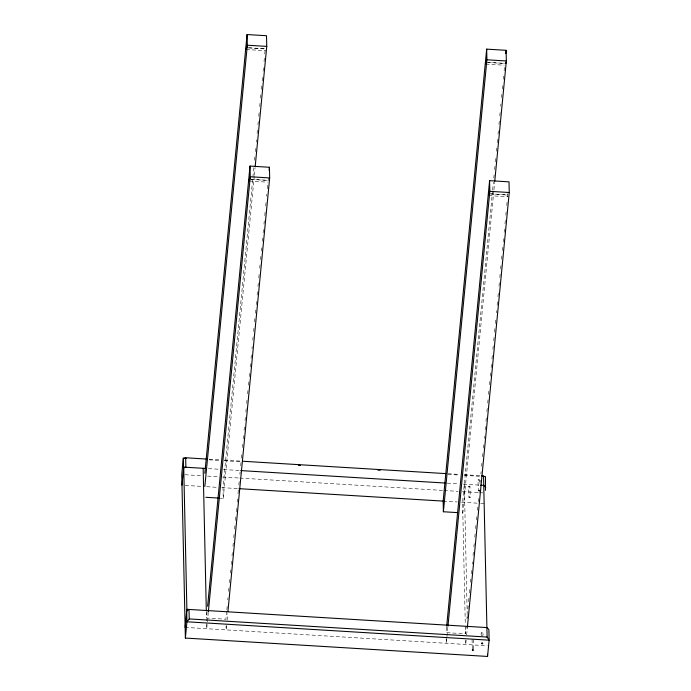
<?xml version="1.0" encoding="UTF-8"?>
<svg xmlns="http://www.w3.org/2000/svg" width="691" height="691" viewBox="0 0 691 691"><rect width="100%" height="100%" fill="white"/><g stroke="black" fill="none" stroke-linecap="round" stroke-linejoin="round"><path stroke-width="0.52" stroke-dasharray="3.46 2.59" d="M207.11 611.604L206.488 618.039L225.914 619.222L226.743 610.637M208.293 612.433L206.721 628.706L206.505 619.015M253.796 167.775L222.994 487.691L223.228 498.358L220.161 498.168M254.521 160.26L254.832 157.038M255.35 151.674L255.661 148.453M256.283 142.009L256.491 139.867M257.104 133.423L257.415 130.202M257.933 124.838L258.244 121.616M258.762 116.252L259.177 111.951M259.695 106.587L259.997 103.365M260.516 98.001L260.827 94.779M261.345 89.407L261.759 85.114M262.174 80.821L262.589 76.528M263.098 71.156L263.409 67.943M264.031 61.499L264.342 58.277M264.757 53.984L265.171 49.692M223.228 498.358L254.245 176.291M254.348 175.22L255.065 167.706M226.847 609.566L227.158 606.344M227.771 599.9L227.978 597.758M228.6 591.315L228.911 588.093M229.429 582.729L229.74 579.507M230.362 573.064L230.664 569.842M231.183 564.478L231.494 561.256M232.012 555.884L232.323 552.662M232.945 546.227L233.256 543.005M233.765 537.633L234.076 534.419M234.595 529.047L234.905 525.825M235.424 520.461L235.838 516.168M236.253 511.867L236.668 507.574M237.177 502.21L237.488 498.988M238.006 493.624L238.421 489.323M238.836 485.03L239.25 480.737M239.872 474.294L240.071 472.152M240.693 465.708L241.004 462.486M241.418 458.193L241.833 453.901M242.455 447.457L242.766 444.235M243.275 438.871L243.586 435.65M244.104 430.286L244.415 427.064M245.037 420.62L245.348 417.399M245.866 412.035L246.177 408.813M246.687 403.44L246.998 400.219M247.62 393.784L247.931 390.562M248.449 385.189L248.76 381.976M249.278 376.604L249.589 373.382M250.202 366.947L250.513 363.725M251.032 358.353L251.343 355.131M251.965 348.696L252.172 346.545M252.794 340.102L253.096 336.88M253.614 331.516L253.925 328.294M254.547 321.851L254.858 318.637M255.376 313.265L255.687 310.043M256.197 304.679L256.508 301.457M257.13 295.014L257.441 291.792M257.959 286.428L258.27 283.206M258.788 277.842L259.099 274.621M259.712 268.177L260.023 264.955M260.542 259.591L260.853 256.37M261.371 250.997L261.682 247.784M262.304 241.34L262.606 238.119M263.124 232.755L263.435 229.533M263.953 224.16L264.264 220.939M264.783 215.575L265.197 211.282M265.707 205.909L266.018 202.688M266.64 196.253L266.847 194.102M267.365 188.738L267.78 184.445M226.562 625.597L226.147 629.89L226.052 625.623M227.08 620.224L227.702 613.789M446.585 627.255L446.075 632.628L465.501 633.811L466.218 626.288M447.854 627.186L446.308 643.286L446.144 635.824M492.553 190.949L462.581 502.271L465.302 625.079M492.657 189.878L493.383 182.364M493.797 178.062L494.108 174.849M494.626 169.476L494.929 166.255M495.343 161.962L495.758 157.669M496.38 151.225L496.691 148.004M497.209 142.64L497.52 139.418M498.03 134.054L498.341 130.832M498.962 124.389L499.273 121.167M499.792 115.803L500.103 112.581M500.725 106.138L500.932 103.987M501.545 97.552L501.856 94.33M502.374 88.958L502.685 85.744M503.307 79.301L503.618 76.079M504.136 70.715L504.439 67.493M493.823 190.88L462.815 512.938L460.767 512.817M493.927 189.8L494.652 182.286M466.943 618.773L467.254 615.56M467.876 609.117L468.187 605.895M468.602 601.602L469.008 597.309M469.422 593.016L469.837 588.715M470.459 582.28L470.77 579.058M471.288 573.685L471.599 570.464M472.212 564.029L472.419 561.878M473.041 555.434L473.352 552.221M473.871 546.849L474.181 543.627M474.803 537.192L475.106 533.97M475.624 528.598L475.935 525.376M476.453 520.012L476.764 516.79M477.386 510.347L477.697 507.125M478.215 501.761L478.517 498.539M479.036 493.175L479.347 489.954M479.969 483.51L480.28 480.288M480.901 473.853L481.109 471.703M481.618 466.339L481.929 463.117M482.551 456.673L482.862 453.451M483.38 448.088L483.691 444.866M484.313 438.422L484.521 436.271M485.134 429.837L485.445 426.615M485.963 421.242L486.274 418.029M486.896 411.586L487.207 408.364M487.725 402.991L488.027 399.778M488.546 394.406L488.857 391.184M489.478 384.749L489.789 381.527M490.308 376.154L490.619 372.933M491.128 367.569L491.439 364.347M491.957 358.983L492.372 354.69M492.89 349.318L493.201 346.096M493.72 340.732L494.03 337.51M494.54 332.138L494.955 327.845M495.369 323.552L495.784 319.259M496.406 312.816L496.613 310.674M497.131 305.301L497.537 301.008M497.952 296.715L498.366 292.423M498.988 285.979L499.299 282.757M499.818 277.393L500.129 274.172M500.638 268.799L500.949 265.586M501.571 259.142L501.882 255.92M502.4 250.557L502.711 247.335M503.229 241.962L503.54 238.74M504.154 232.306L504.465 229.084M504.983 223.711L505.294 220.489M505.812 215.126L506.123 211.904M506.745 205.46L507.047 202.247M507.565 196.875L507.876 193.653M466.149 640.177L465.734 644.47L465.639 640.16M466.658 634.899L467.47 626.392M468.688 486.542L469.224 486.049L469.975 486.481L470.226 497.287L469.526 497.788L468.939 497.347L468.688 486.542L469.284 487.12L469.984 486.619M468.93 497.209L469.63 496.699L470.226 497.287M479.329 490.947L478.267 490.645L478.017 479.839C480.038 477.809 479.571 483.475 479.407 484.184M479.312 479.917L478.613 480.418L478.017 479.839M478.258 490.498L479.399 490.187M481.48 635.893C479.675 630.848 484.477 631.272 482.776 635.979M482.707 632.775L482.007 633.276L481.411 632.697M248.812 47.757L265.171 48.759M486.352 62.216L504.758 63.339M248.319 47.904L264.679 48.897M487.906 62.484L504.266 63.477M246.169 49.502L265.594 50.685M485.747 64.082L504.154 65.204M249.684 179.168L268.091 180.291M489.271 193.748L507.678 194.871M251.239 179.435L267.598 180.429M490.826 194.016L508.205 195.069M249.088 181.033L267.486 182.156M488.667 195.613L508.092 196.797M209.33 459.213L220.084 459.861M224.385 460.128L240.511 461.104M448.044 473.741L459.878 474.458M464.179 474.717L480.305 475.702M209.123 459.835L219.876 460.491M224.178 460.75L241.384 461.795M447.854 474.363L459.679 475.08M463.981 475.348L480.115 476.324M208.466 468.628L219.22 469.275M223.521 469.543L239.647 470.519M447.181 483.156L459.014 483.873M463.315 484.132L479.658 485.134M184.972 474.726L202.178 475.779M207.559 476.099L218.313 476.755M222.614 477.023L238.74 477.999M239.82 478.068L443.061 490.437M444.14 490.498L458.116 491.353M462.417 491.612L482.854 492.856M185.214 485.393L202.541 486.447M206.635 486.697L217.881 487.38M221.776 487.621L237.903 488.597M443.156 501.096L457.278 501.951M461.579 502.21L480.046 503.342M480.936 503.393L484.158 503.592M185.136 627.393L487.319 645.783M473.378 639.477L473.594 649.082M472.083 639.4L472.298 649.004M464.317 484.192L467.28 617.771M465.328 626.158L465.492 633.699M206.341 611.475L206.488 617.935"/><path stroke-width="1.04" d="M505.786 62.484L505.777 63.399L505.872 62.587M246.177 48.595C246.454 46.133 245.979 51.143 246.264 48.69M269.136 179.219L269.222 178.624L269.145 180.256M181.983 485.194L183.728 467.116L205.236 468.429M185.136 627.393L186.881 609.315L183.728 467.116M185.378 638.061L186.941 621.788L186.708 611.12L189.04 609.445L189.248 618.929L186.941 621.788L489.124 640.177L487.552 656.45L185.378 638.061L181.75 474.536L183.314 458.263L185.672 457.77L207.179 459.083M204.838 473.292L247.084 34.55L266.51 35.733L266.752 46.401L255.169 166.635M204.838 486.438L247.326 45.217L247.084 34.55M207.628 606.232L250.004 166.082L269.43 167.265L269.671 177.933L227.909 611.639M208.38 611.535L250.246 176.749L250.004 166.082M269.119 170.487L269.43 167.265M494.756 181.215L506.33 60.981L506.097 50.313L486.671 49.13L443.156 501.096L443.389 511.755L457.701 512.627M443.389 511.755L486.905 59.797L486.671 49.13M446.688 626.184L489.591 180.662L509.017 181.845L509.25 192.513L467.384 627.298M447.958 626.115L489.824 191.329L489.591 180.662M505.786 53.535L506.097 50.313M485.436 490.368L485.488 476.652L481.385 475.771M247.326 45.217L266.752 46.401M486.905 59.797L506.33 60.981M250.246 176.749L269.671 177.933M489.824 191.329L509.25 192.513M242.662 461.243L445.894 473.611M186.544 458.461L183.314 458.263L183.556 468.93M298.382 465.268L300.533 465.397M377.96 470.105L380.102 470.243M240.727 470.588L445.03 483.026M480.521 485.186L483.743 485.376L485.73 487.319M238.982 488.667L443.294 501.105M205.849 497.304L219.142 498.107M186.881 609.315L486.896 627.575L488.882 629.518L489.124 640.177L487.112 637.059L483.536 475.9M189.248 618.929L487.112 637.059M487.509 654.317L487.552 656.45M203.154 468.299L206.307 610.498M185.672 457.77L185.888 467.254M246.756 47.161C246.868 48.439 246.937 44.069 246.756 47.161M249.08 180.558C249.097 181.906 249.321 177.406 249.08 180.558M249.676 178.693C249.788 179.971 249.857 175.626 249.676 178.693M485.738 63.615C485.842 64.824 485.928 60.583 485.738 63.615M486.343 61.741C486.447 63.028 486.516 58.649 486.343 61.741M488.658 195.147C488.77 196.417 488.839 192.055 488.658 195.147M489.263 193.273C489.366 194.542 489.435 190.275 489.263 193.273M472.359 649.929C473.007 652.088 474.372 648.529 472.359 649.929M481.687 643.226C482.335 645.385 483.7 641.827 481.687 643.226"/></g></svg>
